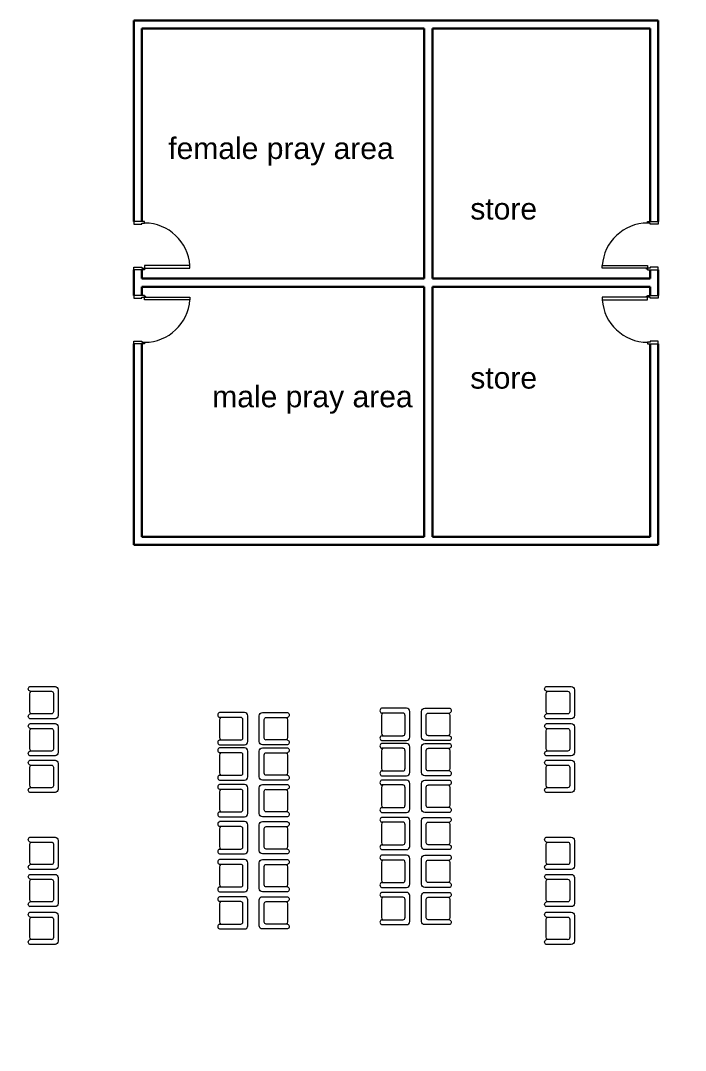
# Model space of a CAD drawing. Extents: x -3700 to 3801, y 313 to 399.
# Drawn here: x 111.22 to 123.58, y 367.92 to 387.07 of the extents above; entities that cross this region are included whole.
import ezdxf
from ezdxf import colors
from ezdxf.entities.mleader import LeaderData, LeaderLine
from ezdxf.math import Vec2, Vec3

# ---------------------------------------------------------------- set-up
doc = ezdxf.new("R2010")
doc.units = 0
doc.header["$LTSCALE"] = 0.15
for name, color, linetype in [('0 sockets', 252, 'Continuous'), ('0 WIRINF', 2, 'Continuous'), ('d1', 252, 'Continuous')]:
    doc.layers.add(name, color=color, linetype=linetype)
for name, color, linetype, lineweight in [('DOOR', 252, 'Continuous', 20), ('FUR', 252, 'Continuous', 9), ('wall', 252, 'Continuous', 30)]:
    doc.layers.add(name, color=color, linetype=linetype, lineweight=lineweight)

# ---------------------------------------------------------------- blocks, each defined once
blk = doc.blocks.new('ARCH')
at = {"layer": 'DOOR'}
blk.add_line((113.325, 381.961), (113.325, 381.911), dxfattribs=at)
for points in [[(113.525, 383.309), (113.525, 383.339), (113.325, 383.339), (113.325, 383.289), (113.475, 383.289), (113.475, 383.309)], [(122.875, 383.309), (122.875, 383.339), (123.075, 383.339), (123.075, 383.289), (122.925, 383.289), (122.925, 383.309)], [(113.525, 382.469), (113.525, 382.439), (113.325, 382.439), (113.325, 382.489), (113.475, 382.489), (113.475, 382.469)], [(113.525, 382.469), (114.365, 382.469), (114.365, 382.517), (113.525, 382.517)], [(122.875, 382.469), (122.035, 382.469), (122.035, 382.517), (122.875, 382.517)], [(122.875, 382.469), (122.875, 382.439), (123.075, 382.439), (123.075, 382.489), (122.925, 382.489), (122.925, 382.469)], [(113.525, 381.931), (114.365, 381.931), (114.365, 381.883), (113.525, 381.883)], [(122.875, 381.931), (122.035, 381.931), (122.035, 381.883), (122.875, 381.883)], [(122.875, 381.931), (122.875, 381.961), (123.075, 381.961), (123.075, 381.911), (122.925, 381.911), (122.925, 381.931)], [(113.525, 381.091), (113.525, 381.061), (113.325, 381.061), (113.325, 381.111), (113.475, 381.111), (113.475, 381.091)], [(122.875, 381.091), (122.875, 381.061), (123.075, 381.061), (123.075, 381.111), (122.925, 381.111), (122.925, 381.091)]]:
    blk.add_lwpolyline(points, close=True, dxfattribs=at)
blk.add_lwpolyline([(113.325, 381.911), (113.475, 381.911), (113.475, 381.931), (113.525, 381.931), (113.525, 381.961), (113.325, 381.961)], dxfattribs=at)
for centre in [(122.865, 382.459), (113.535, 381.941), (122.865, 381.941)]:
    blk.add_circle(centre, 0.01, dxfattribs=at)
for centre, radius, start, end in [((113.522, 382.464), 0.845, 3.6111, 89.7782), ((122.878, 382.464), 0.845, 90.2218, 176.3889), ((113.535, 382.459), 0.01, 90, 180), ((113.522, 381.936), 0.845, 270.2218, 356.3889), ((122.878, 381.936), 0.845, 183.6111, 269.7782)]:
    blk.add_arc(centre, radius, start, end, dxfattribs=at)
at = {"layer": 'FUR'}
for p, q in [((111.393, 374.689), (111.858, 374.689)), ((111.393, 374.224), (111.393, 374.554)), ((111.395, 374.599), (111.79, 374.599)), ((111.828, 374.561), (111.828, 374.216)), ((111.918, 374.629), (111.918, 374.149)), ((120.993, 374.689), (121.458, 374.689)), ((120.993, 374.224), (120.993, 374.554)), ((120.995, 374.599), (121.39, 374.599)), ((121.428, 374.561), (121.428, 374.216)), ((121.518, 374.629), (121.518, 374.149)), ((111.79, 374.179), (111.395, 374.179)), ((115.381, 374.203), (114.916, 374.203)), ((115.441, 373.663), (115.441, 374.143)), ((115.657, 373.663), (115.657, 374.143)), ((115.717, 374.203), (116.182, 374.203)), ((118.396, 374.283), (117.931, 374.283)), ((117.931, 374.148), (117.931, 373.818)), ((118.328, 374.193), (117.933, 374.193)), ((118.366, 373.811), (118.366, 374.156)), ((118.456, 373.743), (118.456, 374.223)), ((118.672, 373.743), (118.672, 374.223)), ((118.732, 374.283), (119.197, 374.283)), ((118.762, 373.811), (118.762, 374.156)), ((118.799, 374.193), (119.195, 374.193)), ((119.197, 374.148), (119.197, 373.818)), ((121.39, 374.179), (120.995, 374.179)), ((111.858, 374.089), (111.393, 374.089)), ((111.393, 373.997), (111.858, 373.997)), ((111.918, 373.937), (111.918, 373.457)), ((114.916, 374.068), (114.916, 373.738)), ((115.313, 374.113), (114.918, 374.113)), ((115.351, 373.73), (115.351, 374.075)), ((115.747, 373.73), (115.747, 374.075)), ((115.785, 374.113), (116.18, 374.113)), ((116.182, 374.068), (116.182, 373.738)), ((121.458, 374.089), (120.993, 374.089)), ((120.993, 373.997), (121.458, 373.997)), ((121.518, 373.937), (121.518, 373.457)), ((111.393, 373.532), (111.393, 373.862)), ((111.395, 373.907), (111.79, 373.907)), ((111.828, 373.87), (111.828, 373.525)), ((117.933, 373.773), (118.328, 373.773)), ((119.195, 373.773), (118.799, 373.773)), ((120.993, 373.532), (120.993, 373.862)), ((120.995, 373.907), (121.39, 373.907)), ((121.428, 373.87), (121.428, 373.525)), ((114.916, 373.603), (115.381, 373.603)), ((115.381, 373.547), (114.916, 373.547)), ((114.918, 373.693), (115.313, 373.693)), ((116.182, 373.603), (115.717, 373.603)), ((115.717, 373.547), (116.182, 373.547)), ((116.18, 373.693), (115.785, 373.693)), ((117.931, 373.683), (118.396, 373.683)), ((118.396, 373.628), (117.931, 373.628)), ((118.456, 373.088), (118.456, 373.568)), ((118.672, 373.088), (118.672, 373.568)), ((119.197, 373.683), (118.732, 373.683)), ((118.732, 373.628), (119.197, 373.628)), ((111.858, 373.397), (111.393, 373.397)), ((111.79, 373.487), (111.395, 373.487)), ((114.916, 373.412), (114.916, 373.082)), ((115.313, 373.457), (114.918, 373.457)), ((115.351, 373.074), (115.351, 373.419)), ((115.441, 373.007), (115.441, 373.487)), ((115.657, 373.007), (115.657, 373.487)), ((115.747, 373.074), (115.747, 373.419)), ((115.785, 373.457), (116.18, 373.457)), ((116.182, 373.412), (116.182, 373.082)), ((117.931, 373.493), (117.931, 373.163)), ((118.328, 373.538), (117.933, 373.538)), ((118.366, 373.155), (118.366, 373.5)), ((118.762, 373.155), (118.762, 373.5)), ((118.799, 373.538), (119.195, 373.538)), ((119.197, 373.493), (119.197, 373.163)), ((121.458, 373.397), (120.993, 373.397)), ((121.39, 373.487), (120.995, 373.487)), ((111.393, 373.315), (111.858, 373.315)), ((111.393, 372.85), (111.393, 373.18)), ((111.395, 373.225), (111.79, 373.225)), ((111.828, 373.188), (111.828, 372.843)), ((111.918, 373.255), (111.918, 372.775)), ((120.993, 373.315), (121.458, 373.315)), ((120.993, 372.85), (120.993, 373.18)), ((120.995, 373.225), (121.39, 373.225)), ((121.428, 373.188), (121.428, 372.843)), ((121.518, 373.255), (121.518, 372.775)), ((114.918, 373.037), (115.313, 373.037)), ((116.18, 373.037), (115.785, 373.037)), ((117.931, 373.028), (118.396, 373.028)), ((117.933, 373.118), (118.328, 373.118)), ((119.197, 373.028), (118.732, 373.028)), ((119.195, 373.118), (118.799, 373.118)), ((111.79, 372.805), (111.395, 372.805)), ((114.916, 372.947), (115.381, 372.947)), ((115.381, 372.865), (114.916, 372.865)), ((115.441, 372.325), (115.441, 372.805)), ((115.657, 372.325), (115.657, 372.805)), ((116.182, 372.947), (115.717, 372.947)), ((115.717, 372.865), (116.182, 372.865)), ((118.396, 372.946), (117.931, 372.946)), ((117.931, 372.811), (117.931, 372.481)), ((118.328, 372.856), (117.933, 372.856)), ((118.366, 372.473), (118.366, 372.818)), ((118.456, 372.406), (118.456, 372.886)), ((118.672, 372.406), (118.672, 372.886)), ((118.732, 372.946), (119.197, 372.946)), ((118.762, 372.473), (118.762, 372.818)), ((118.799, 372.856), (119.195, 372.856)), ((119.197, 372.811), (119.197, 372.481)), ((121.39, 372.805), (120.995, 372.805)), ((111.858, 372.715), (111.393, 372.715)), ((114.916, 372.73), (114.916, 372.4)), ((115.313, 372.775), (114.918, 372.775)), ((115.351, 372.393), (115.351, 372.738)), ((115.747, 372.393), (115.747, 372.738)), ((115.785, 372.775), (116.18, 372.775)), ((116.182, 372.73), (116.182, 372.4)), ((121.458, 372.715), (120.993, 372.715)), ((117.933, 372.436), (118.328, 372.436)), ((119.195, 372.436), (118.799, 372.436)), ((114.916, 372.265), (115.381, 372.265)), ((114.918, 372.355), (115.313, 372.355)), ((116.182, 372.265), (115.717, 372.265)), ((116.18, 372.355), (115.785, 372.355)), ((117.931, 372.346), (118.396, 372.346)), ((118.396, 372.254), (117.931, 372.254)), ((119.197, 372.346), (118.732, 372.346)), ((118.732, 372.254), (119.197, 372.254)), ((115.381, 372.174), (114.916, 372.174)), ((114.916, 372.039), (114.916, 371.709)), ((115.313, 372.084), (114.918, 372.084)), ((115.351, 371.701), (115.351, 372.046)), ((115.441, 371.634), (115.441, 372.114)), ((115.657, 371.634), (115.657, 372.114)), ((115.717, 372.174), (116.182, 372.174)), ((115.747, 371.701), (115.747, 372.046)), ((115.785, 372.084), (116.18, 372.084)), ((116.182, 372.039), (116.182, 371.709)), ((117.931, 372.119), (117.931, 371.789)), ((118.328, 372.164), (117.933, 372.164)), ((118.366, 371.782), (118.366, 372.127)), ((118.456, 371.714), (118.456, 372.194)), ((118.672, 371.714), (118.672, 372.194)), ((118.762, 371.782), (118.762, 372.127)), ((118.799, 372.164), (119.195, 372.164)), ((119.197, 372.119), (119.197, 371.789)), ((111.393, 371.885), (111.858, 371.885)), ((111.918, 371.825), (111.918, 371.345)), ((120.993, 371.885), (121.458, 371.885)), ((121.518, 371.825), (121.518, 371.345)), ((111.393, 371.42), (111.393, 371.75)), ((111.395, 371.795), (111.79, 371.795)), ((111.828, 371.757), (111.828, 371.412)), ((114.918, 371.664), (115.313, 371.664)), ((116.18, 371.664), (115.785, 371.664)), ((117.931, 371.654), (118.396, 371.654)), ((117.933, 371.744), (118.328, 371.744)), ((119.197, 371.654), (118.732, 371.654)), ((119.195, 371.744), (118.799, 371.744)), ((120.993, 371.42), (120.993, 371.75)), ((120.995, 371.795), (121.39, 371.795)), ((121.428, 371.757), (121.428, 371.412)), ((114.916, 371.574), (115.381, 371.574)), ((115.381, 371.47), (114.916, 371.47)), ((116.182, 371.574), (115.717, 371.574)), ((115.717, 371.47), (116.182, 371.47)), ((118.396, 371.55), (117.931, 371.55)), ((118.328, 371.46), (117.933, 371.46)), ((118.456, 371.01), (118.456, 371.49)), ((118.672, 371.01), (118.672, 371.49)), ((118.732, 371.55), (119.197, 371.55)), ((118.799, 371.46), (119.195, 371.46)), ((111.858, 371.285), (111.393, 371.285)), ((111.79, 371.375), (111.395, 371.375)), ((114.916, 371.335), (114.916, 371.005)), ((115.313, 371.38), (114.918, 371.38)), ((115.351, 370.997), (115.351, 371.342)), ((115.441, 370.93), (115.441, 371.41)), ((115.657, 370.93), (115.657, 371.41)), ((115.747, 370.997), (115.747, 371.342)), ((115.785, 371.38), (116.18, 371.38)), ((116.182, 371.335), (116.182, 371.005)), ((117.931, 371.415), (117.931, 371.085)), ((118.366, 371.078), (118.366, 371.423)), ((118.762, 371.078), (118.762, 371.423)), ((119.197, 371.415), (119.197, 371.085)), ((121.458, 371.285), (120.993, 371.285)), ((121.39, 371.375), (120.995, 371.375)), ((111.393, 371.193), (111.858, 371.193)), ((111.393, 370.728), (111.393, 371.058)), ((111.395, 371.103), (111.79, 371.103)), ((111.828, 371.065), (111.828, 370.72)), ((111.918, 371.133), (111.918, 370.653)), ((120.993, 371.193), (121.458, 371.193)), ((120.993, 370.728), (120.993, 371.058)), ((120.995, 371.103), (121.39, 371.103)), ((121.428, 371.065), (121.428, 370.72)), ((121.518, 371.133), (121.518, 370.653)), ((114.916, 370.87), (115.381, 370.87)), ((114.918, 370.96), (115.313, 370.96)), ((116.182, 370.87), (115.717, 370.87)), ((116.18, 370.96), (115.785, 370.96)), ((117.931, 370.95), (118.396, 370.95)), ((117.933, 371.04), (118.328, 371.04)), ((119.197, 370.95), (118.732, 370.95)), ((119.195, 371.04), (118.799, 371.04)), ((111.79, 370.683), (111.395, 370.683)), ((115.381, 370.778), (114.916, 370.778)), ((115.313, 370.688), (114.918, 370.688)), ((115.441, 370.238), (115.441, 370.718)), ((115.657, 370.238), (115.657, 370.718)), ((115.717, 370.778), (116.182, 370.778)), ((115.785, 370.688), (116.18, 370.688)), ((118.396, 370.858), (117.931, 370.858)), ((117.931, 370.723), (117.931, 370.393)), ((118.328, 370.768), (117.933, 370.768)), ((118.366, 370.386), (118.366, 370.731)), ((118.456, 370.318), (118.456, 370.798)), ((118.672, 370.318), (118.672, 370.798)), ((118.732, 370.858), (119.197, 370.858)), ((118.762, 370.386), (118.762, 370.731)), ((118.799, 370.768), (119.195, 370.768)), ((119.197, 370.723), (119.197, 370.393)), ((121.39, 370.683), (120.995, 370.683)), ((111.858, 370.593), (111.393, 370.593)), ((111.393, 370.489), (111.858, 370.489)), ((114.916, 370.643), (114.916, 370.313)), ((115.351, 370.305), (115.351, 370.65)), ((115.747, 370.305), (115.747, 370.65)), ((116.182, 370.643), (116.182, 370.313)), ((121.458, 370.593), (120.993, 370.593)), ((120.993, 370.489), (121.458, 370.489)), ((111.393, 370.024), (111.393, 370.354)), ((111.395, 370.399), (111.79, 370.399)), ((111.828, 370.361), (111.828, 370.016)), ((111.918, 370.429), (111.918, 369.949)), ((117.933, 370.348), (118.328, 370.348)), ((119.195, 370.348), (118.799, 370.348)), ((120.993, 370.024), (120.993, 370.354)), ((120.995, 370.399), (121.39, 370.399)), ((121.428, 370.361), (121.428, 370.016)), ((121.518, 370.429), (121.518, 369.949)), ((114.916, 370.178), (115.381, 370.178)), ((114.918, 370.268), (115.313, 370.268)), ((116.182, 370.178), (115.717, 370.178)), ((116.18, 370.268), (115.785, 370.268)), ((117.931, 370.258), (118.396, 370.258)), ((119.197, 370.258), (118.732, 370.258)), ((111.79, 369.979), (111.395, 369.979)), ((121.39, 369.979), (120.995, 369.979)), ((111.858, 369.889), (111.393, 369.889)), ((121.458, 369.889), (120.993, 369.889))]:
    blk.add_line(p, q, dxfattribs=at)
at = {"layer": 'FUR', "extrusion": (0, 0, -1)}
for centre, major_axis, start_param, end_param in [((111.41, 374.644), (-0.0339, 0.0339), 4.256093, 6.69338), ((111.453, 374.554), (-0.0424, 0.0424), -0.785398, 0.062664), ((111.79, 374.561), (-0.0265, 0.0265), 0.785398, 2.356194), ((111.858, 374.629), (-0.0424, 0.0424), 0.785398, 2.356194), ((121.01, 374.644), (-0.0339, 0.0339), 4.256093, 6.69338), ((121.053, 374.554), (-0.0424, 0.0424), -0.785398, 0.062664), ((121.39, 374.561), (-0.0265, 0.0265), 0.785398, 2.356194), ((121.458, 374.629), (-0.0424, 0.0424), 0.785398, 2.356194), ((111.41, 374.134), (-0.0339, -0.0339), 5.87299, 8.310278), ((111.453, 374.224), (-0.0424, -0.0424), 6.220521, 7.068583), ((111.79, 374.216), (-0.0265, 0.0265), 2.356194, 3.926991), ((111.858, 374.149), (-0.0424, -0.0424), 3.926991, 5.497787), ((115.717, 374.143), (-0.0424, -0.0424), 0.785398, 2.356194), ((116.165, 374.158), (-0.0339, -0.0339), 2.731397, 5.168685), ((118.732, 374.223), (-0.0424, -0.0424), 0.785398, 2.356194), ((118.799, 374.156), (-0.0265, 0.0265), -0.785398, 0.785398), ((119.137, 374.148), (-0.0424, -0.0424), 3.078929, 3.926991), ((119.179, 374.239), (-0.0339, -0.0339), 2.731397, 5.168685), ((121.01, 374.134), (-0.0339, -0.0339), 5.87299, 8.310278), ((121.053, 374.224), (-0.0424, -0.0424), 6.220521, 7.068583), ((121.39, 374.216), (-0.0265, 0.0265), 2.356194, 3.926991), ((121.458, 374.149), (-0.0424, -0.0424), 3.926991, 5.497787), ((111.41, 373.952), (-0.0339, 0.0339), 4.256093, 6.69338), ((111.858, 373.937), (-0.0424, 0.0424), 0.785398, 2.356194), ((115.785, 374.075), (-0.0265, 0.0265), -0.785398, 0.785398), ((116.122, 374.068), (-0.0424, -0.0424), 3.078929, 3.926991), ((121.01, 373.952), (-0.0339, 0.0339), 4.256093, 6.69338), ((121.458, 373.937), (-0.0424, 0.0424), 0.785398, 2.356194), ((111.453, 373.862), (-0.0424, 0.0424), -0.785398, 0.062664), ((111.79, 373.87), (-0.0265, 0.0265), 0.785398, 2.356194), ((116.122, 373.738), (-0.0424, 0.0424), 2.356194, 3.204257), ((118.732, 373.743), (-0.0424, 0.0424), 3.926991, 5.497787), ((118.799, 373.811), (-0.0265, 0.0265), 3.926991, 5.497787), ((119.137, 373.818), (-0.0424, 0.0424), 2.356194, 3.204257), ((119.179, 373.728), (-0.0339, 0.0339), 1.1145, 3.551788), ((121.053, 373.862), (-0.0424, 0.0424), -0.785398, 0.062664), ((121.39, 373.87), (-0.0265, 0.0265), 0.785398, 2.356194), ((115.717, 373.663), (-0.0424, 0.0424), 3.926991, 5.497787), ((115.717, 373.487), (-0.0424, -0.0424), 0.785398, 2.356194), ((115.785, 373.73), (-0.0265, 0.0265), 3.926991, 5.497787), ((116.165, 373.647), (-0.0339, 0.0339), 1.1145, 3.551788), ((116.165, 373.502), (-0.0339, -0.0339), 2.731397, 5.168685), ((118.732, 373.568), (-0.0424, -0.0424), 0.785398, 2.356194), ((119.179, 373.583), (-0.0339, -0.0339), 2.731397, 5.168685), ((111.41, 373.442), (-0.0339, -0.0339), 5.87299, 8.310278), ((111.453, 373.532), (-0.0424, -0.0424), 6.220521, 7.068583), ((111.79, 373.525), (-0.0265, 0.0265), 2.356194, 3.926991), ((111.858, 373.457), (-0.0424, -0.0424), 3.926991, 5.497787), ((115.785, 373.419), (-0.0265, 0.0265), -0.785398, 0.785398), ((116.122, 373.412), (-0.0424, -0.0424), 3.078929, 3.926991), ((118.799, 373.5), (-0.0265, 0.0265), -0.785398, 0.785398), ((119.137, 373.493), (-0.0424, -0.0424), 3.078929, 3.926991), ((121.01, 373.442), (-0.0339, -0.0339), 5.87299, 8.310278), ((121.053, 373.532), (-0.0424, -0.0424), 6.220521, 7.068583), ((121.39, 373.525), (-0.0265, 0.0265), 2.356194, 3.926991), ((121.458, 373.457), (-0.0424, -0.0424), 3.926991, 5.497787), ((111.41, 373.271), (-0.0339, 0.0339), 4.256093, 6.69338), ((111.453, 373.18), (-0.0424, 0.0424), -0.785398, 0.062664), ((111.79, 373.188), (-0.0265, 0.0265), 0.785398, 2.356194), ((111.858, 373.255), (-0.0424, 0.0424), 0.785398, 2.356194), ((121.01, 373.271), (-0.0339, 0.0339), 4.256093, 6.69338), ((121.053, 373.18), (-0.0424, 0.0424), -0.785398, 0.062664), ((121.39, 373.188), (-0.0265, 0.0265), 0.785398, 2.356194), ((121.458, 373.255), (-0.0424, 0.0424), 0.785398, 2.356194), ((115.717, 373.007), (-0.0424, 0.0424), 3.926991, 5.497787), ((115.785, 373.074), (-0.0265, 0.0265), 3.926991, 5.497787), ((116.122, 373.082), (-0.0424, 0.0424), 2.356194, 3.204257), ((116.165, 372.992), (-0.0339, 0.0339), 1.1145, 3.551788), ((118.732, 373.088), (-0.0424, 0.0424), 3.926991, 5.497787), ((118.799, 373.155), (-0.0265, 0.0265), 3.926991, 5.497787), ((119.137, 373.163), (-0.0424, 0.0424), 2.356194, 3.204257), ((119.179, 373.072), (-0.0339, 0.0339), 1.1145, 3.551788), ((111.41, 372.76), (-0.0339, -0.0339), 5.87299, 8.310278), ((111.453, 372.85), (-0.0424, -0.0424), 6.220521, 7.068583), ((111.79, 372.843), (-0.0265, 0.0265), 2.356194, 3.926991), ((115.717, 372.805), (-0.0424, -0.0424), 0.785398, 2.356194), ((116.165, 372.821), (-0.0339, -0.0339), 2.731397, 5.168685), ((118.732, 372.886), (-0.0424, -0.0424), 0.785398, 2.356194), ((118.799, 372.818), (-0.0265, 0.0265), -0.785398, 0.785398), ((119.137, 372.811), (-0.0424, -0.0424), 3.078929, 3.926991), ((119.179, 372.901), (-0.0339, -0.0339), 2.731397, 5.168685), ((121.01, 372.76), (-0.0339, -0.0339), 5.87299, 8.310278), ((121.053, 372.85), (-0.0424, -0.0424), 6.220521, 7.068583), ((121.39, 372.843), (-0.0265, 0.0265), 2.356194, 3.926991), ((111.858, 372.775), (-0.0424, -0.0424), 3.926991, 5.497787), ((115.785, 372.738), (-0.0265, 0.0265), -0.785398, 0.785398), ((116.122, 372.73), (-0.0424, -0.0424), 3.078929, 3.926991), ((121.458, 372.775), (-0.0424, -0.0424), 3.926991, 5.497787), ((116.122, 372.4), (-0.0424, 0.0424), 2.356194, 3.204257), ((118.732, 372.406), (-0.0424, 0.0424), 3.926991, 5.497787), ((118.799, 372.473), (-0.0265, 0.0265), 3.926991, 5.497787), ((119.137, 372.481), (-0.0424, 0.0424), 2.356194, 3.204257), ((119.179, 372.391), (-0.0339, 0.0339), 1.1145, 3.551788), ((115.717, 372.325), (-0.0424, 0.0424), 3.926991, 5.497787), ((115.785, 372.393), (-0.0265, 0.0265), 3.926991, 5.497787), ((116.165, 372.31), (-0.0339, 0.0339), 1.1145, 3.551788), ((118.732, 372.194), (-0.0424, -0.0424), 0.785398, 2.356194), ((119.179, 372.209), (-0.0339, -0.0339), 2.731397, 5.168685), ((115.717, 372.114), (-0.0424, -0.0424), 0.785398, 2.356194), ((115.785, 372.046), (-0.0265, 0.0265), -0.785398, 0.785398), ((116.122, 372.039), (-0.0424, -0.0424), 3.078929, 3.926991), ((116.165, 372.129), (-0.0339, -0.0339), 2.731397, 5.168685), ((118.799, 372.127), (-0.0265, 0.0265), -0.785398, 0.785398), ((119.137, 372.119), (-0.0424, -0.0424), 3.078929, 3.926991), ((111.41, 371.84), (-0.0339, 0.0339), 4.256093, 6.69338), ((111.858, 371.825), (-0.0424, 0.0424), 0.785398, 2.356194), ((121.01, 371.84), (-0.0339, 0.0339), 4.256093, 6.69338), ((121.458, 371.825), (-0.0424, 0.0424), 0.785398, 2.356194), ((111.453, 371.75), (-0.0424, 0.0424), -0.785398, 0.062664), ((111.79, 371.757), (-0.0265, 0.0265), 0.785398, 2.356194), ((115.717, 371.634), (-0.0424, 0.0424), 3.926991, 5.497787), ((115.785, 371.701), (-0.0265, 0.0265), 3.926991, 5.497787), ((116.122, 371.709), (-0.0424, 0.0424), 2.356194, 3.204257), ((116.165, 371.618), (-0.0339, 0.0339), 1.1145, 3.551788), ((118.732, 371.714), (-0.0424, 0.0424), 3.926991, 5.497787), ((118.799, 371.782), (-0.0265, 0.0265), 3.926991, 5.497787), ((119.137, 371.789), (-0.0424, 0.0424), 2.356194, 3.204257), ((119.179, 371.699), (-0.0339, 0.0339), 1.1145, 3.551788), ((121.053, 371.75), (-0.0424, 0.0424), -0.785398, 0.062664), ((121.39, 371.757), (-0.0265, 0.0265), 0.785398, 2.356194), ((115.717, 371.41), (-0.0424, -0.0424), 0.785398, 2.356194), ((116.165, 371.425), (-0.0339, -0.0339), 2.731397, 5.168685), ((118.732, 371.49), (-0.0424, -0.0424), 0.785398, 2.356194), ((118.799, 371.423), (-0.0265, 0.0265), -0.785398, 0.785398), ((119.137, 371.415), (-0.0424, -0.0424), 3.078929, 3.926991), ((119.179, 371.506), (-0.0339, -0.0339), 2.731397, 5.168685), ((111.41, 371.329), (-0.0339, -0.0339), 5.87299, 8.310278), ((111.453, 371.42), (-0.0424, -0.0424), 6.220521, 7.068583), ((111.79, 371.412), (-0.0265, 0.0265), 2.356194, 3.926991), ((111.858, 371.345), (-0.0424, -0.0424), 3.926991, 5.497787), ((115.785, 371.342), (-0.0265, 0.0265), -0.785398, 0.785398), ((116.122, 371.335), (-0.0424, -0.0424), 3.078929, 3.926991), ((121.01, 371.329), (-0.0339, -0.0339), 5.87299, 8.310278), ((121.053, 371.42), (-0.0424, -0.0424), 6.220521, 7.068583), ((121.39, 371.412), (-0.0265, 0.0265), 2.356194, 3.926991), ((121.458, 371.345), (-0.0424, -0.0424), 3.926991, 5.497787), ((111.41, 371.148), (-0.0339, 0.0339), 4.256093, 6.69338), ((111.453, 371.058), (-0.0424, 0.0424), -0.785398, 0.062664), ((111.79, 371.065), (-0.0265, 0.0265), 0.785398, 2.356194), ((111.858, 371.133), (-0.0424, 0.0424), 0.785398, 2.356194), ((118.799, 371.078), (-0.0265, 0.0265), 3.926991, 5.497787), ((119.137, 371.085), (-0.0424, 0.0424), 2.356194, 3.204257), ((121.01, 371.148), (-0.0339, 0.0339), 4.256093, 6.69338), ((121.053, 371.058), (-0.0424, 0.0424), -0.785398, 0.062664), ((121.39, 371.065), (-0.0265, 0.0265), 0.785398, 2.356194), ((121.458, 371.133), (-0.0424, 0.0424), 0.785398, 2.356194), ((115.717, 370.93), (-0.0424, 0.0424), 3.926991, 5.497787), ((115.785, 370.997), (-0.0265, 0.0265), 3.926991, 5.497787), ((116.122, 371.005), (-0.0424, 0.0424), 2.356194, 3.204257), ((116.165, 370.914), (-0.0339, 0.0339), 1.1145, 3.551788), ((118.732, 371.01), (-0.0424, 0.0424), 3.926991, 5.497787), ((119.179, 370.995), (-0.0339, 0.0339), 1.1145, 3.551788), ((111.41, 370.637), (-0.0339, -0.0339), 5.87299, 8.310278), ((111.453, 370.728), (-0.0424, -0.0424), 6.220521, 7.068583), ((111.79, 370.72), (-0.0265, 0.0265), 2.356194, 3.926991), ((115.717, 370.718), (-0.0424, -0.0424), 0.785398, 2.356194), ((115.785, 370.65), (-0.0265, 0.0265), -0.785398, 0.785398), ((116.122, 370.643), (-0.0424, -0.0424), 3.078929, 3.926991), ((116.165, 370.733), (-0.0339, -0.0339), 2.731397, 5.168685), ((118.732, 370.798), (-0.0424, -0.0424), 0.785398, 2.356194), ((118.799, 370.731), (-0.0265, 0.0265), -0.785398, 0.785398), ((119.137, 370.723), (-0.0424, -0.0424), 3.078929, 3.926991), ((119.179, 370.814), (-0.0339, -0.0339), 2.731397, 5.168685), ((121.01, 370.637), (-0.0339, -0.0339), 5.87299, 8.310278), ((121.053, 370.728), (-0.0424, -0.0424), 6.220521, 7.068583), ((121.39, 370.72), (-0.0265, 0.0265), 2.356194, 3.926991), ((111.41, 370.444), (-0.0339, 0.0339), 4.256093, 6.69338), ((111.858, 370.653), (-0.0424, -0.0424), 3.926991, 5.497787), ((111.858, 370.429), (-0.0424, 0.0424), 0.785398, 2.356194), ((121.01, 370.444), (-0.0339, 0.0339), 4.256093, 6.69338), ((121.458, 370.653), (-0.0424, -0.0424), 3.926991, 5.497787), ((121.458, 370.429), (-0.0424, 0.0424), 0.785398, 2.356194), ((111.453, 370.354), (-0.0424, 0.0424), -0.785398, 0.062664), ((111.79, 370.361), (-0.0265, 0.0265), 0.785398, 2.356194), ((115.785, 370.305), (-0.0265, 0.0265), 3.926991, 5.497787), ((116.122, 370.313), (-0.0424, 0.0424), 2.356194, 3.204257), ((118.732, 370.318), (-0.0424, 0.0424), 3.926991, 5.497787), ((118.799, 370.386), (-0.0265, 0.0265), 3.926991, 5.497787), ((119.137, 370.393), (-0.0424, 0.0424), 2.356194, 3.204257), ((119.179, 370.303), (-0.0339, 0.0339), 1.1145, 3.551788), ((121.053, 370.354), (-0.0424, 0.0424), -0.785398, 0.062664), ((121.39, 370.361), (-0.0265, 0.0265), 0.785398, 2.356194), ((115.717, 370.238), (-0.0424, 0.0424), 3.926991, 5.497787), ((116.165, 370.222), (-0.0339, 0.0339), 1.1145, 3.551788), ((111.41, 369.934), (-0.0339, -0.0339), 5.87299, 8.310278), ((111.453, 370.024), (-0.0424, -0.0424), 6.220521, 7.068583), ((111.79, 370.016), (-0.0265, 0.0265), 2.356194, 3.926991), ((111.858, 369.949), (-0.0424, -0.0424), 3.926991, 5.497787), ((121.01, 369.934), (-0.0339, -0.0339), 5.87299, 8.310278), ((121.053, 370.024), (-0.0424, -0.0424), 6.220521, 7.068583), ((121.39, 370.016), (-0.0265, 0.0265), 2.356194, 3.926991), ((121.458, 369.949), (-0.0424, -0.0424), 3.926991, 5.497787)]:
    blk.add_ellipse(centre, major_axis=major_axis, ratio=1, start_param=start_param, end_param=end_param, dxfattribs=at)
at = {"layer": 'FUR'}
for centre, major_axis, start_param, end_param in [((114.933, 374.158), (-0.0339, 0.0339), 5.87299, 8.310278), ((115.381, 374.143), (-0.0424, 0.0424), 3.926991, 5.497787), ((117.948, 374.239), (-0.0339, 0.0339), 5.87299, 8.310278), ((117.991, 374.148), (-0.0424, 0.0424), 6.220521, 7.068583), ((118.328, 374.156), (-0.0265, 0.0265), 3.926991, 5.497787), ((118.396, 374.223), (-0.0424, 0.0424), 3.926991, 5.497787), ((114.976, 374.068), (-0.0424, 0.0424), 6.220521, 7.068583), ((115.313, 374.075), (-0.0265, 0.0265), 3.926991, 5.497787), ((114.976, 373.738), (-0.0424, -0.0424), -0.785398, 0.062664), ((117.948, 373.728), (-0.0339, -0.0339), 4.256093, 6.69338), ((117.991, 373.818), (-0.0424, -0.0424), -0.785398, 0.062664), ((118.328, 373.811), (-0.0265, 0.0265), 2.356194, 3.926991), ((118.396, 373.743), (-0.0424, -0.0424), 0.785398, 2.356194), ((114.933, 373.647), (-0.0339, -0.0339), 4.256093, 6.69338), ((114.933, 373.502), (-0.0339, 0.0339), 5.87299, 8.310278), ((115.313, 373.73), (-0.0265, 0.0265), 2.356194, 3.926991), ((115.381, 373.663), (-0.0424, -0.0424), 0.785398, 2.356194), ((115.381, 373.487), (-0.0424, 0.0424), 3.926991, 5.497787), ((117.948, 373.583), (-0.0339, 0.0339), 5.87299, 8.310278), ((118.396, 373.568), (-0.0424, 0.0424), 3.926991, 5.497787), ((114.976, 373.412), (-0.0424, 0.0424), 6.220521, 7.068583), ((115.313, 373.419), (-0.0265, 0.0265), 3.926991, 5.497787), ((117.991, 373.493), (-0.0424, 0.0424), 6.220521, 7.068583), ((118.328, 373.5), (-0.0265, 0.0265), 3.926991, 5.497787), ((114.933, 372.992), (-0.0339, -0.0339), 4.256093, 6.69338), ((114.976, 373.082), (-0.0424, -0.0424), -0.785398, 0.062664), ((115.313, 373.074), (-0.0265, 0.0265), 2.356194, 3.926991), ((115.381, 373.007), (-0.0424, -0.0424), 0.785398, 2.356194), ((117.948, 373.072), (-0.0339, -0.0339), 4.256093, 6.69338), ((117.991, 373.163), (-0.0424, -0.0424), -0.785398, 0.062664), ((118.328, 373.155), (-0.0265, 0.0265), 2.356194, 3.926991), ((118.396, 373.088), (-0.0424, -0.0424), 0.785398, 2.356194), ((114.933, 372.821), (-0.0339, 0.0339), 5.87299, 8.310278), ((115.381, 372.805), (-0.0424, 0.0424), 3.926991, 5.497787), ((117.948, 372.901), (-0.0339, 0.0339), 5.87299, 8.310278), ((117.991, 372.811), (-0.0424, 0.0424), 6.220521, 7.068583), ((118.328, 372.818), (-0.0265, 0.0265), 3.926991, 5.497787), ((118.396, 372.886), (-0.0424, 0.0424), 3.926991, 5.497787), ((114.976, 372.73), (-0.0424, 0.0424), 6.220521, 7.068583), ((115.313, 372.738), (-0.0265, 0.0265), 3.926991, 5.497787), ((114.976, 372.4), (-0.0424, -0.0424), -0.785398, 0.062664), ((117.948, 372.391), (-0.0339, -0.0339), 4.256093, 6.69338), ((117.991, 372.481), (-0.0424, -0.0424), -0.785398, 0.062664), ((118.328, 372.473), (-0.0265, 0.0265), 2.356194, 3.926991), ((118.396, 372.406), (-0.0424, -0.0424), 0.785398, 2.356194), ((114.933, 372.31), (-0.0339, -0.0339), 4.256093, 6.69338), ((115.313, 372.393), (-0.0265, 0.0265), 2.356194, 3.926991), ((115.381, 372.325), (-0.0424, -0.0424), 0.785398, 2.356194), ((117.948, 372.209), (-0.0339, 0.0339), 5.87299, 8.310278), ((118.396, 372.194), (-0.0424, 0.0424), 3.926991, 5.497787), ((114.933, 372.129), (-0.0339, 0.0339), 5.87299, 8.310278), ((114.976, 372.039), (-0.0424, 0.0424), 6.220521, 7.068583), ((115.313, 372.046), (-0.0265, 0.0265), 3.926991, 5.497787), ((115.381, 372.114), (-0.0424, 0.0424), 3.926991, 5.497787), ((117.991, 372.119), (-0.0424, 0.0424), 6.220521, 7.068583), ((118.328, 372.127), (-0.0265, 0.0265), 3.926991, 5.497787), ((114.933, 371.618), (-0.0339, -0.0339), 4.256093, 6.69338), ((114.976, 371.709), (-0.0424, -0.0424), -0.785398, 0.062664), ((115.313, 371.701), (-0.0265, 0.0265), 2.356194, 3.926991), ((115.381, 371.634), (-0.0424, -0.0424), 0.785398, 2.356194), ((117.948, 371.699), (-0.0339, -0.0339), 4.256093, 6.69338), ((117.991, 371.789), (-0.0424, -0.0424), -0.785398, 0.062664), ((118.328, 371.782), (-0.0265, 0.0265), 2.356194, 3.926991), ((118.396, 371.714), (-0.0424, -0.0424), 0.785398, 2.356194), ((114.933, 371.425), (-0.0339, 0.0339), 5.87299, 8.310278), ((115.381, 371.41), (-0.0424, 0.0424), 3.926991, 5.497787), ((117.948, 371.506), (-0.0339, 0.0339), 5.87299, 8.310278), ((117.991, 371.415), (-0.0424, 0.0424), 6.220521, 7.068583), ((118.328, 371.423), (-0.0265, 0.0265), 3.926991, 5.497787), ((118.396, 371.49), (-0.0424, 0.0424), 3.926991, 5.497787), ((114.976, 371.335), (-0.0424, 0.0424), 6.220521, 7.068583), ((115.313, 371.342), (-0.0265, 0.0265), 3.926991, 5.497787), ((117.991, 371.085), (-0.0424, -0.0424), -0.785398, 0.062664), ((118.328, 371.078), (-0.0265, 0.0265), 2.356194, 3.926991), ((114.933, 370.914), (-0.0339, -0.0339), 4.256093, 6.69338), ((114.976, 371.005), (-0.0424, -0.0424), -0.785398, 0.062664), ((115.313, 370.997), (-0.0265, 0.0265), 2.356194, 3.926991), ((115.381, 370.93), (-0.0424, -0.0424), 0.785398, 2.356194), ((117.948, 370.995), (-0.0339, -0.0339), 4.256093, 6.69338), ((118.396, 371.01), (-0.0424, -0.0424), 0.785398, 2.356194), ((114.933, 370.733), (-0.0339, 0.0339), 5.87299, 8.310278), ((114.976, 370.643), (-0.0424, 0.0424), 6.220521, 7.068583), ((115.313, 370.65), (-0.0265, 0.0265), 3.926991, 5.497787), ((115.381, 370.718), (-0.0424, 0.0424), 3.926991, 5.497787), ((117.948, 370.814), (-0.0339, 0.0339), 5.87299, 8.310278), ((117.991, 370.723), (-0.0424, 0.0424), 6.220521, 7.068583), ((118.328, 370.731), (-0.0265, 0.0265), 3.926991, 5.497787), ((118.396, 370.798), (-0.0424, 0.0424), 3.926991, 5.497787), ((114.976, 370.313), (-0.0424, -0.0424), -0.785398, 0.062664), ((115.313, 370.305), (-0.0265, 0.0265), 2.356194, 3.926991), ((117.948, 370.303), (-0.0339, -0.0339), 4.256093, 6.69338), ((117.991, 370.393), (-0.0424, -0.0424), -0.785398, 0.062664), ((118.328, 370.386), (-0.0265, 0.0265), 2.356194, 3.926991), ((118.396, 370.318), (-0.0424, -0.0424), 0.785398, 2.356194), ((114.933, 370.222), (-0.0339, -0.0339), 4.256093, 6.69338), ((115.381, 370.238), (-0.0424, -0.0424), 0.785398, 2.356194)]:
    blk.add_ellipse(centre, major_axis=major_axis, ratio=1, start_param=start_param, end_param=end_param, dxfattribs=at)
at = {"layer": 'wall'}
for p, q in [((113.325, 387.075), (123.075, 387.075)), ((113.325, 383.339), (113.325, 387.075)), ((123.075, 387.075), (123.075, 383.339)), ((113.475, 386.925), (118.725, 386.925)), ((113.475, 383.339), (113.475, 386.925)), ((118.725, 386.925), (118.725, 382.275)), ((118.875, 386.925), (118.875, 382.275)), ((118.875, 386.925), (122.925, 386.925)), ((122.925, 386.925), (122.925, 383.339)), ((113.325, 381.961), (113.325, 382.439)), ((113.475, 382.275), (113.475, 382.439)), ((122.925, 382.439), (122.925, 382.275)), ((123.075, 382.439), (123.075, 381.961)), ((118.725, 382.275), (113.475, 382.275)), ((122.925, 382.275), (118.875, 382.275)), ((118.725, 382.125), (113.475, 382.125)), ((113.475, 381.961), (113.475, 382.125)), ((118.725, 382.125), (118.725, 377.475)), ((122.925, 382.125), (118.875, 382.125)), ((118.875, 382.125), (118.875, 377.475)), ((122.925, 382.125), (122.925, 381.961)), ((113.325, 377.325), (113.325, 381.061)), ((113.475, 377.475), (113.475, 381.061)), ((122.925, 381.061), (122.925, 377.475)), ((123.075, 381.061), (123.075, 377.325)), ((118.725, 377.475), (113.475, 377.475)), ((122.925, 377.475), (118.875, 377.475)), ((123.075, 377.325), (113.325, 377.325))]:
    blk.add_line(p, q, dxfattribs=at)
at = {"layer": 'd1', "char_height": 0.4, "width": 6.0636, "attachment_point": 1}
for s, insert in [('{\\fArial|b0|i0|c0|p34;female pray area}', (113.963, 384.9)), ('{\\fArial|b0|i0|c0|p34;store}', (119.58, 383.774)), ('{\\fArial|b0|i0|c0|p34;store}', (119.58, 380.629)), ('{\\fArial|b0|i0|c0|p34;male pray area}', (114.781, 380.282))]:
    blk.add_mtext(s, dxfattribs=dict(at, insert=insert))

msp = doc.modelspace()

# ---------------------------------------------------------------- block references
at = {"layer": '0 sockets', "color": 3}
msp.add_blockref('ARCH', (0, 0), dxfattribs=at)

# ---------------------------------------------------------------- leaders
at = {"layer": '0 WIRINF', "color": 3}
ml = msp.add_multileader_mtext('Standard', dxfattribs=at)
ml.set_content(' UTP CAT6 CABLE\\P?20 MM EXPOSED UPVC COND\\PTYPICAL', color=3)
ml.set_leader_properties()
ml.build(insert=Vec2(0, 0))
ml.multileader.update_dxf_attribs({"text_right_attachment_type": 6, "dogleg_length": 0.05, "arrow_head_size": 0.2})
ctx = ml.context
ctx.base_point, ctx.char_height, ctx.arrow_head_size, ctx.landing_gap_size = Vec3(20.66212, 368.12643), 0.05, 0.2, 0.01
ctx.right_attachment = 6
notes = []
notes.append((ctx, [(0, (1, 1, 0), (20.61212, 368.12643), (1, 0), 0.05, [(0, [(19.18118, 368.34665)], 0, [])])]))
ctx.mtext.insert, ctx.mtext.width, ctx.mtext.flow_direction = Vec3(20.67212, 368.15143), 3712.5, 5
for ctx, leaders in notes:
    for number, flags, end, landing, length, lines in leaders:
        leader = LeaderData()
        leader.index, (leader.has_last_leader_line, leader.has_dogleg_vector, leader.attachment_direction) = number, flags
        leader.last_leader_point, leader.dogleg_vector, leader.dogleg_length = Vec3(end), Vec3(landing), length
        for number, points, colour, breaks in lines:
            line = LeaderLine()
            line.index, line.vertices, line.color, line.breaks = number, Vec3.list(points), colors.encode_raw_color(colour), breaks
            leader.lines.append(line)
        ctx.leaders.append(leader)

doc.saveas('drawing.dxf')
